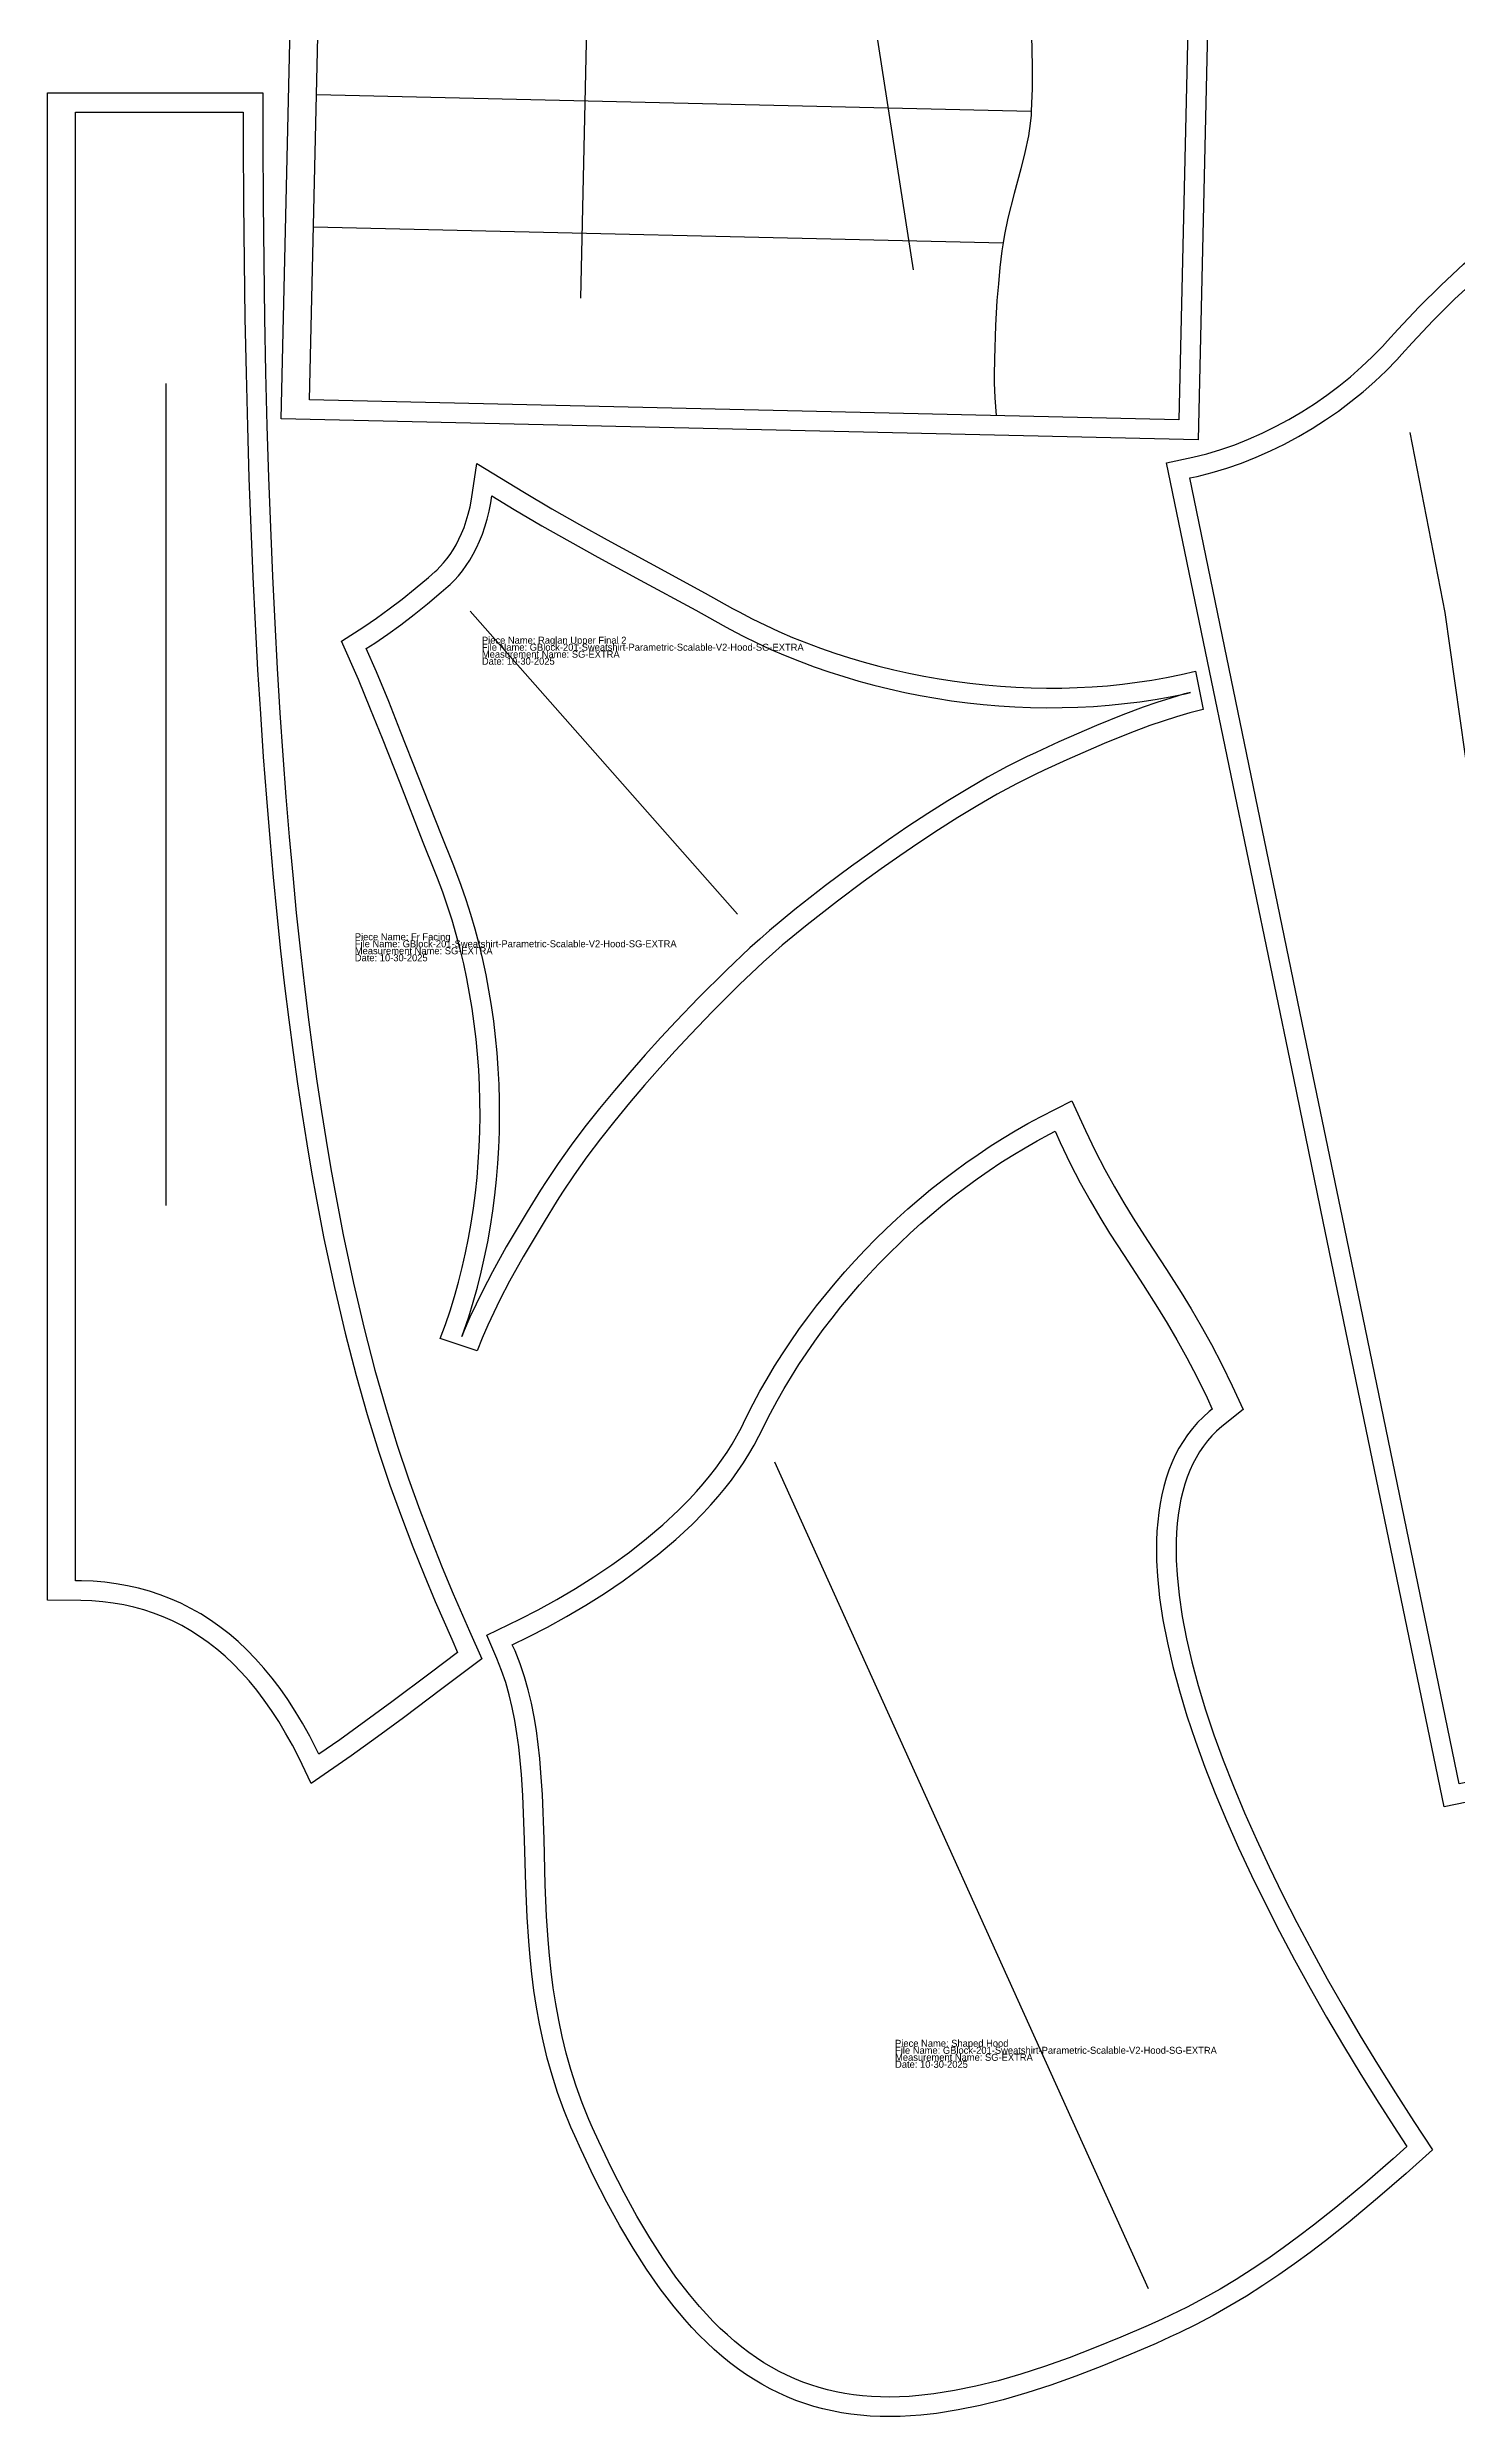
# Model space of a CAD drawing. Extents: x 6 to 903, y 1 to 1621.
# Drawn here: x 6 to 510, y 1 to 848 of the extents above; entities that cross this region are included whole.
import ezdxf

# ---------------------------------------------------------------- set-up
doc = ezdxf.new("R2010")
doc.units = 0
for name, color, linetype in [('1', 250, 'CONTINUOUS'), ('7', 250, 'CONTINUOUS'), ('8', 250, 'CONTINUOUS')]:
    doc.layers.add(name, color=color, linetype=linetype)

# ---------------------------------------------------------------- blocks, each defined once
blk = doc.blocks.new('RAGLAN_FR_CF_ZIP')
at = {"layer": '1'}
blk.add_lwpolyline([(89.87, 715.16), (102.24, 1253.67), (114.21, 1253.48), (118.17, 1253.55), (122.04, 1253.79), (125.83, 1254.19), (129.55, 1254.76), (133.19, 1255.49), (136.77, 1256.39), (140.28, 1257.46), (143.73, 1258.69), (147.11, 1260.1), (150.43, 1261.67), (153.69, 1263.43), (156.9, 1265.36), (160.04, 1267.47), (163.14, 1269.76), (166.17, 1272.25), (169.16, 1274.92), (172.09, 1277.79), (174.96, 1280.85), (177.78, 1284.11), (180.53, 1287.58), (183.24, 1291.25), (185.88, 1295.13), (188.46, 1299.22), (190.98, 1303.52), (193.44, 1308.04), (197.98, 1317.02), (212.03, 1306.75), (221.26, 1299.79), (230.39, 1292.75), (243.91, 1282.15), (261.71, 1268.16), (270.54, 1261.35), (272.75, 1259.65), (277.1, 1256.13), (281.39, 1252.47), (285.61, 1248.68), (289.74, 1244.78), (293.8, 1240.76), (297.77, 1236.63), (301.65, 1232.39), (305.44, 1228.05), (309.15, 1223.61), (312.75, 1219.07), (316.26, 1214.45), (319.68, 1209.74), (322.98, 1204.95), (326.19, 1200.08), (329.29, 1195.14), (332.27, 1190.13), (335.15, 1185.06), (337.91, 1179.93), (340.55, 1174.74), (343.07, 1169.5), (345.46, 1164.22), (347.73, 1158.89), (349.87, 1153.52), (351.88, 1148.12), (353.75, 1142.69), (355.49, 1137.23), (357.08, 1131.74), (358.53, 1126.25), (359.84, 1120.73), (360.99, 1115.21), (361.99, 1109.7), (362.4, 1107.08), (362.72, 1105.43), (363.79, 1100.72), (365.02, 1096.16), (366.43, 1091.75), (368.02, 1087.51), (369.8, 1083.46), (371.78, 1079.62), (373.96, 1075.99), (376.36, 1072.6), (378.99, 1069.43), (381.11, 1067.23), (382.57, 1065.86), (384.12, 1064.54), (385.73, 1063.28), (387.41, 1062.09), (389.17, 1060.96), (390.99, 1059.9), (392.9, 1058.91), (394.89, 1057.99), (396.96, 1057.14), (399.12, 1056.37), (401.38, 1055.67), (403.73, 1055.06), (406.18, 1054.53), (408.74, 1054.08), (411.39, 1053.72), (414.16, 1053.46), (417.06, 1053.29), (425.52, 1053.05), (417.59, 707.63), (89.87, 715.16)], close=True, dxfattribs=at)
at = {"layer": '7'}
blk.add_line((207.39, 1218.02), (196.84, 758.22), dxfattribs=at)
at = {"layer": '8'}
blk.add_lwpolyline([(112.08, 1246.51), (114.22, 1246.48), (118.45, 1246.56), (122.62, 1246.81), (126.73, 1247.25), (130.76, 1247.86), (134.74, 1248.66), (138.64, 1249.64), (142.48, 1250.81), (146.25, 1252.16), (149.96, 1253.7), (153.59, 1255.42), (157.16, 1257.34), (160.65, 1259.45), (164.08, 1261.75), (167.44, 1264.24), (170.73, 1266.93), (173.94, 1269.81), (177.09, 1272.89), (180.16, 1276.17), (183.17, 1279.65), (186.09, 1283.33), (188.95, 1287.21), (191.73, 1291.29), (194.44, 1295.58), (197.08, 1300.08), (199.63, 1304.78), (200.5, 1306.5), (207.86, 1301.13), (217.01, 1294.22), (226.09, 1287.22), (239.59, 1276.64), (257.41, 1262.63), (266.27, 1255.8), (268.41, 1254.15), (272.63, 1250.74), (276.78, 1247.2), (280.87, 1243.53), (284.88, 1239.75), (288.81, 1235.85), (292.66, 1231.84), (296.43, 1227.72), (300.12, 1223.5), (303.72, 1219.19), (307.23, 1214.78), (310.64, 1210.28), (313.96, 1205.7), (317.18, 1201.04), (320.3, 1196.3), (323.31, 1191.49), (326.22, 1186.62), (329.02, 1181.68), (331.7, 1176.69), (334.27, 1171.64), (336.72, 1166.54), (339.05, 1161.4), (341.26, 1156.22), (343.34, 1151), (345.29, 1145.76), (347.11, 1140.48), (348.79, 1135.19), (350.34, 1129.87), (351.74, 1124.55), (353, 1119.21), (354.12, 1113.87), (355.08, 1108.53), (355.5, 1105.86), (355.87, 1103.98), (357, 1099.03), (358.31, 1094.18), (359.82, 1089.46), (361.54, 1084.87), (363.48, 1080.45), (365.66, 1076.21), (368.1, 1072.17), (370.79, 1068.34), (373.77, 1064.76), (376.2, 1062.24), (377.91, 1060.64), (379.69, 1059.12), (381.55, 1057.66), (383.49, 1056.29), (385.52, 1054.98), (387.62, 1053.76), (389.82, 1052.62), (392.09, 1051.57), (394.46, 1050.6), (396.91, 1049.73), (399.46, 1048.94), (402.1, 1048.25), (404.84, 1047.66), (407.67, 1047.16), (410.59, 1046.77), (413.62, 1046.48), (416.75, 1046.29), (418.36, 1046.25), (410.75, 714.79), (100.03, 721.92)], close=True, dxfattribs=at)
for points in [[(107.64, 1053.38), (382.17, 1046.92)], [(384.73, 1055.49), (384.73, 1055.49), (383.84, 1052.33), (382.17, 1046.92), (381.62, 1045.23), (380.37, 1041.9), (378.96, 1038.62), (377.4, 1035.38), (374.87, 1030.57), (371.27, 1024.23), (367.64, 1017.9), (365.06, 1013.12), (363.44, 1009.9), (361.95, 1006.65), (360.62, 1003.35), (359.47, 1000), (358.53, 996.59), (358.17, 994.86), (357.68, 992.33), (356.85, 987.24), (356.18, 982.11), (355.65, 976.96), (355.25, 971.77), (354.98, 966.56), (354.73, 958.72), (354.68, 948.23), (354.82, 937.73), (355.03, 927.26), (355.19, 916.86), (355.21, 911.7), (355.23, 906.34), (355.57, 895.54), (356.47, 879.27), (357.49, 862.95), (358.02, 852.09), (358.31, 841.25), (358.27, 833.17), (358.1, 827.79), (357.97, 825.12), (357.88, 823.63), (357.58, 820.66), (356.92, 816.23), (355.7, 810.34), (354.22, 804.46), (351.8, 795.66), (349.55, 786.86), (348.34, 780.98), (347.89, 778.04), (347.49, 775.12), (346.79, 769.25), (346.2, 763.34), (345.71, 757.4), (345.17, 748.46), (344.79, 736.58), (344.75, 730.69), (344.76, 728), (344.97, 722.59), (345.43, 716.29), (345.43, 716.29)], [(106.43, 1000.64), (358.17, 994.86)], [(291.26, 926.46), (315.76, 768.35)], [(104.52, 917.46), (355.21, 911.7)], [(102.54, 830.98), (357.97, 825.12)], [(101.45, 783.69), (347.89, 778.04)]]:
    blk.add_lwpolyline(points, dxfattribs=at)
at = {"layer": '1'}
for s, p in [('Piece Name: Raglan Fr CF Zip', (256.16, 1092.98)), ('File Name: GBlock-201-Sweatshirt-Parametric-Scalable-V2-Hood-SG-EXTRA', (256.16, 1090.48)), ('Measurement Name: SG-EXTRA', (256.16, 1087.98)), ('Date: 10-30-2025', (256.16, 1085.48))]:
    blk.add_text(s, height=2.5, dxfattribs=at).set_placement(p)
blk = doc.blocks.new('SLEEVE')
at = {"layer": '1'}
blk.add_lwpolyline([(581.88, 234.93), (505.48, 219.16), (462.3, 428.31), (451.86, 478.89), (420.99, 628.48), (406.35, 699.39), (415.67, 701.39), (420.7, 702.67), (425.69, 704.17), (430.66, 705.9), (435.59, 707.85), (440.47, 710.01), (445.28, 712.37), (450.02, 714.92), (454.66, 717.65), (459.2, 720.55), (463.62, 723.61), (467.9, 726.83), (472.04, 730.18), (476.03, 733.68), (479.83, 737.29), (483.48, 741.03), (485.22, 742.95), (488.95, 747.09), (496.59, 755.15), (504.42, 762.93), (512.47, 770.42), (518.68, 775.82), (522.95, 779.37), (524.17, 780.02), (529.06, 782.52), (534.02, 784.92), (539.03, 787.22), (544.11, 789.43), (549.25, 791.53), (554.46, 793.54), (559.74, 795.43), (565.1, 797.23), (570.53, 798.91), (576.05, 800.49), (581.64, 801.95), (587.33, 803.3), (593.1, 804.54), (598.96, 805.66), (604.92, 806.66), (610.97, 807.54), (617.13, 808.3), (623.39, 808.93), (629.75, 809.45), (636.22, 809.83), (642.8, 810.09), (649.49, 810.22), (652.9, 810.23), (655.75, 810.22), (661.43, 810.1), (667.14, 809.86), (672.87, 809.5), (678.61, 809.02), (684.37, 808.42), (690.13, 807.71), (695.89, 806.88), (701.65, 805.93), (707.41, 804.87), (713.15, 803.69), (718.88, 802.4), (724.59, 801), (730.27, 799.48), (735.93, 797.85), (741.56, 796.12), (747.15, 794.27), (752.71, 792.31), (758.22, 790.24), (763.68, 788.06), (769.08, 785.77), (774.44, 783.38), (779.73, 780.87), (782.7, 779.39), (785.8, 776.95), (790.31, 773.24), (794.71, 769.45), (799.02, 765.57), (803.23, 761.61), (807.34, 757.56), (811.33, 753.42), (815.21, 749.2), (818.96, 744.92), (820.77, 742.76), (822.42, 740.8), (825.92, 737), (829.61, 733.36), (833.5, 729.86), (837.58, 726.5), (841.84, 723.3), (846.24, 720.26), (850.79, 717.39), (855.46, 714.7), (860.23, 712.19), (865.09, 709.87), (870.02, 707.76), (875.01, 705.84), (880.03, 704.14), (885.07, 702.65), (890.14, 701.38), (899.47, 699.39), (885.83, 633.29), (855.66, 487.19), (843.51, 428.31), (800.33, 219.16), (723.92, 234.93), (652.9, 234.93), (581.88, 234.93)], close=True, dxfattribs=at)
at = {"layer": '7'}
blk.add_line((652.9, 253.84), (652.9, 791.33), dxfattribs=at)
at = {"layer": '8'}
blk.add_lwpolyline([(581.17, 241.93), (510.92, 227.43), (469.16, 429.73), (458.72, 480.3), (427.84, 629.89), (414.61, 694), (417.27, 694.57), (422.57, 695.92), (427.85, 697.51), (433.1, 699.34), (438.29, 701.39), (443.43, 703.66), (448.48, 706.14), (453.45, 708.81), (458.32, 711.68), (463.08, 714.72), (467.72, 717.93), (472.21, 721.31), (476.56, 724.83), (480.74, 728.5), (484.75, 732.31), (488.58, 736.24), (490.41, 738.25), (494.09, 742.33), (501.6, 750.26), (509.27, 757.89), (517.15, 765.21), (523.22, 770.49), (526.87, 773.53), (527.4, 773.82), (532.18, 776.25), (537, 778.59), (541.89, 780.83), (546.83, 782.98), (551.83, 785.03), (556.9, 786.97), (562.04, 788.82), (567.25, 790.56), (572.53, 792.2), (577.89, 793.73), (583.34, 795.16), (588.87, 796.47), (594.49, 797.68), (600.2, 798.76), (606, 799.74), (611.91, 800.6), (617.91, 801.34), (624.02, 801.96), (630.24, 802.46), (636.57, 802.84), (643.01, 803.09), (649.57, 803.22), (652.9, 803.23), (655.66, 803.22), (661.2, 803.1), (666.77, 802.87), (672.36, 802.52), (677.96, 802.05), (683.58, 801.47), (689.2, 800.77), (694.82, 799.96), (700.45, 799.03), (706.07, 798), (711.68, 796.85), (717.27, 795.59), (722.85, 794.22), (728.4, 792.74), (733.93, 791.15), (739.43, 789.45), (744.89, 787.64), (750.31, 785.73), (755.69, 783.71), (761.02, 781.58), (766.29, 779.35), (771.51, 777.02), (776.67, 774.58), (778.93, 773.45), (781.42, 771.49), (785.8, 767.89), (790.09, 764.2), (794.28, 760.42), (798.37, 756.57), (802.36, 752.63), (806.24, 748.62), (810, 744.53), (813.64, 740.36), (815.42, 738.25), (817.17, 736.17), (820.88, 732.14), (824.8, 728.27), (828.93, 724.55), (833.25, 721), (837.74, 717.62), (842.39, 714.41), (847.17, 711.39), (852.08, 708.56), (857.1, 705.93), (862.2, 703.5), (867.39, 701.27), (872.63, 699.26), (877.91, 697.47), (883.23, 695.9), (888.55, 694.56), (891.21, 693.99), (877.98, 629.89), (847.09, 480.3), (836.65, 429.72), (794.89, 227.43), (724.64, 241.93), (652.9, 241.93)], close=True, dxfattribs=at)
for points in [[(609.43, 241.93), (583.78, 448.49), (583, 500.13), (573.3, 652.88), (572.6, 718.34)], [(733.2, 718.34), (732.5, 652.88), (722.8, 500.13), (722.03, 448.49), (696.38, 241.93)], [(493.25, 710.23), (505.8, 645.98), (527.18, 494.43), (536.86, 443.7), (553.49, 236.22)], [(752.31, 236.22), (768.95, 443.7), (778.64, 494.43), (800.02, 645.98), (812.57, 710.23)]]:
    blk.add_lwpolyline(points, dxfattribs=at)
at = {"layer": '1'}
for s, p in [('Piece Name: Sleeve', (602.9, 750.84)), ('File Name: GBlock-201-Sweatshirt-Parametric-Scalable-V2-Hood-SG-EXTRA', (602.9, 748.34)), ('Measurement Name: SG-EXTRA', (602.9, 745.84)), ('Date: 10-30-2025', (602.9, 743.34))]:
    blk.add_text(s, height=2.5, dxfattribs=at).set_placement(p)
blk = doc.blocks.new('FR_FACING')
at = {"layer": '1'}
blk.add_lwpolyline([(83.34, 831.67), (83.36, 813.7), (83.46, 792.28), (83.66, 771.47), (83.95, 751.27), (84.34, 731.67), (84.82, 712.64), (85.38, 694.19), (86.04, 676.3), (86.77, 658.96), (87.58, 642.15), (88.47, 625.87), (89.44, 610.11), (90.48, 594.86), (91.59, 580.09), (92.76, 565.81), (94.01, 552.01), (95.31, 538.66), (96.67, 525.77), (98.09, 513.31), (99.56, 501.28), (101.09, 489.67), (102.66, 478.47), (104.28, 467.66), (105.94, 457.23), (107.65, 447.18), (109.39, 437.5), (112.07, 423.57), (115.75, 406.22), (119.55, 390.12), (123.43, 375.18), (127.38, 361.3), (131.38, 348.4), (135.4, 336.38), (139.44, 325.16), (143.46, 314.63), (147.47, 304.7), (151.42, 295.29), (157.26, 281.88), (161.62, 272), (147.33, 261.29), (133.57, 251), (124.28, 244.17), (114.89, 237.43), (100.61, 227.48), (96.28, 236.56), (93.92, 241.13), (91.5, 245.49), (89.02, 249.64), (86.46, 253.58), (83.85, 257.31), (81.17, 260.84), (78.43, 264.17), (75.63, 267.3), (72.76, 270.23), (69.84, 272.97), (66.86, 275.52), (63.82, 277.89), (60.73, 280.07), (57.57, 282.08), (54.35, 283.9), (51.06, 285.56), (47.71, 287.04), (44.3, 288.35), (40.81, 289.5), (37.25, 290.48), (33.63, 291.3), (29.92, 291.95), (26.14, 292.44), (22.28, 292.76), (18.33, 292.93), (6.35, 293.01), (6.35, 831.67), (83.34, 831.67)], close=True, dxfattribs=at)
at = {"layer": '7'}
blk.add_line((48.74, 727.79), (48.74, 434.01), dxfattribs=at)
at = {"layer": '8'}
blk.add_lwpolyline([(76.35, 824.67), (76.36, 813.68), (76.46, 792.23), (76.66, 771.39), (76.95, 751.15), (77.34, 731.51), (77.82, 712.45), (78.39, 693.96), (79.04, 676.02), (79.78, 658.64), (80.59, 641.79), (81.49, 625.47), (82.46, 609.66), (83.5, 594.36), (84.61, 579.54), (85.79, 565.21), (87.04, 551.36), (88.34, 537.96), (89.71, 525), (91.14, 512.49), (92.62, 500.4), (94.15, 488.73), (95.73, 477.46), (97.36, 466.59), (99.03, 456.1), (100.75, 445.98), (102.51, 436.22), (105.2, 422.18), (108.92, 404.69), (112.75, 388.44), (116.68, 373.34), (120.67, 359.31), (124.71, 346.25), (128.79, 334.09), (132.87, 322.72), (136.95, 312.07), (140.99, 302.04), (144.98, 292.54), (150.85, 279.07), (152.97, 274.26), (143.14, 266.89), (129.4, 256.62), (120.16, 249.83), (110.85, 243.14), (103.38, 237.94), (102.55, 239.67), (100.1, 244.44), (97.57, 248.99), (94.96, 253.34), (92.27, 257.49), (89.5, 261.44), (86.66, 265.18), (83.74, 268.73), (80.74, 272.08), (77.67, 275.23), (74.52, 278.19), (71.29, 280.95), (67.99, 283.52), (64.62, 285.89), (61.17, 288.08), (57.65, 290.08), (54.05, 291.89), (50.39, 293.51), (46.65, 294.95), (42.84, 296.2), (38.95, 297.27), (35, 298.16), (30.98, 298.87), (26.89, 299.4), (22.72, 299.75), (18.49, 299.93), (16.35, 299.94), (16.35, 824.67)], close=True, dxfattribs=at)
at = {"layer": '1'}
for s, p in [('Piece Name: Fr Facing', (116.22, 528.8)), ('File Name: GBlock-201-Sweatshirt-Parametric-Scalable-V2-Hood-SG-EXTRA', (116.22, 526.3)), ('Measurement Name: SG-EXTRA', (116.22, 523.8)), ('Date: 10-30-2025', (116.22, 521.3))]:
    blk.add_text(s, height=2.5, dxfattribs=at).set_placement(p)
blk = doc.blocks.new('RAGLAN_UPPER_FINAL_2')
at = {"layer": '1'}
blk.add_lwpolyline([(265.54, 524), (262.13, 520.94), (253.75, 513.02), (244.03, 503.32), (236.13, 495.09), (230.72, 489.28), (225.25, 483.24), (219.78, 477.02), (214.37, 470.68), (209.09, 464.26), (203.99, 457.81), (199.14, 451.39), (194.6, 445.04), (190.42, 438.8), (188.51, 435.76), (183.83, 428.19), (176.41, 415.72), (171.55, 407.03), (168.06, 400.31), (165.85, 395.8), (163.75, 391.24), (161.78, 386.65), (159.95, 382.04), (146.76, 386.52), (148.57, 391.45), (150.25, 396.44), (151.82, 401.51), (153.25, 406.64), (154.57, 411.84), (155.76, 417.09), (156.84, 422.39), (157.78, 427.74), (158.61, 433.13), (159.31, 438.55), (159.89, 444.01), (160.34, 449.49), (160.67, 454.98), (160.88, 460.49), (160.97, 466.01), (160.93, 471.53), (160.77, 477.05), (160.49, 482.55), (160.09, 488.05), (159.56, 493.52), (158.92, 498.98), (158.15, 504.4), (157.26, 509.78), (156.25, 515.13), (155.12, 520.42), (153.86, 525.67), (152.49, 530.86), (151, 535.99), (149.39, 541.05), (147.66, 546.03), (145.81, 550.96), (144.83, 553.39), (140.64, 563.79), (132.37, 584.93), (126.1, 600.85), (121.84, 611.43), (117.48, 621.94), (111.52, 635.7), (119.45, 640.8), (123.96, 643.88), (128.52, 647.19), (133.13, 650.72), (137.8, 654.48), (142.53, 658.47), (144.88, 660.53), (145.5, 661.09), (146.75, 662.33), (147.96, 663.66), (149.14, 665.11), (150.29, 666.67), (151.39, 668.36), (152.44, 670.16), (153.44, 672.09), (154.37, 674.14), (155.24, 676.33), (156.04, 678.64), (156.76, 681.08), (157.39, 683.66), (157.92, 686.37), (159.88, 699.14), (176.81, 688.75), (186.59, 683), (196.48, 677.37), (206.45, 671.85), (221.48, 663.67), (241.44, 652.85), (251.25, 647.41), (253.54, 646.14), (258.2, 643.7), (262.93, 641.37), (267.75, 639.15), (272.66, 637.04), (277.64, 635.04), (282.69, 633.15), (287.81, 631.37), (292.99, 629.71), (298.22, 628.17), (303.51, 626.73), (308.84, 625.42), (314.21, 624.23), (319.61, 623.15), (325.04, 622.19), (330.5, 621.35), (335.97, 620.64), (341.46, 620.04), (346.95, 619.57), (352.45, 619.23), (357.94, 619), (363.42, 618.91), (368.89, 618.93), (374.34, 619.09), (379.77, 619.37), (385.16, 619.78), (390.52, 620.32), (395.84, 620.98), (401.11, 621.78), (406.33, 622.71), (411.49, 623.76), (416.61, 624.95), (419.42, 611.31), (414.62, 610.07), (409.83, 608.67), (405.05, 607.15), (400.29, 605.51), (393.2, 602.87), (383.97, 599.12), (370.69, 593.29), (362.6, 589.58), (359.35, 588.06), (352.64, 584.68), (345.78, 580.96), (338.81, 576.93), (331.78, 572.67), (324.76, 568.22), (317.8, 563.63), (310.96, 558.97), (304.29, 554.28), (297.86, 549.63), (288.72, 542.81), (277.89, 534.35), (269, 527.01), (265.54, 524)], close=True, dxfattribs=at)
at = {"layer": '7'}
blk.add_line((157.41, 646.38), (253.03, 538.17), dxfattribs=at)
at = {"layer": '8'}
blk.add_lwpolyline([(260.91, 529.25), (257.39, 526.09), (248.88, 518.04), (239.03, 508.22), (231.04, 499.89), (225.57, 494.01), (220.03, 487.9), (214.49, 481.61), (209.01, 475.18), (203.64, 468.66), (198.45, 462.09), (193.5, 455.53), (188.85, 449.02), (184.55, 442.61), (182.57, 439.46), (177.85, 431.82), (170.35, 419.22), (165.39, 410.35), (161.81, 403.47), (159.53, 398.81), (157.35, 394.09), (155.31, 389.33), (154.49, 387.27), (155.17, 389.12), (156.92, 394.29), (158.53, 399.53), (160.02, 404.84), (161.38, 410.2), (162.61, 415.62), (163.71, 421.09), (164.69, 426.6), (165.54, 432.15), (166.26, 437.74), (166.86, 443.35), (167.32, 448.98), (167.67, 454.64), (167.88, 460.3), (167.97, 465.98), (167.93, 471.65), (167.77, 477.32), (167.48, 482.99), (167.07, 488.64), (166.52, 494.27), (165.86, 499.88), (165.07, 505.46), (164.15, 511), (163.11, 516.51), (161.94, 521.97), (160.65, 527.38), (159.24, 532.73), (157.7, 538.03), (156.03, 543.26), (154.25, 548.41), (152.34, 553.49), (151.33, 556), (147.15, 566.38), (138.88, 587.48), (132.6, 603.44), (128.32, 614.08), (123.92, 624.67), (120.31, 633.03), (123.32, 634.96), (127.99, 638.16), (132.7, 641.58), (137.46, 645.21), (142.25, 649.08), (147.09, 653.16), (149.53, 655.3), (150.3, 655.99), (151.81, 657.48), (153.27, 659.09), (154.69, 660.83), (156.05, 662.69), (157.34, 664.68), (158.57, 666.79), (159.73, 669.03), (160.81, 671.39), (161.81, 673.89), (162.71, 676.51), (163.52, 679.26), (164.22, 682.14), (164.82, 685.16), (165.2, 687.66), (173.2, 682.75), (183.08, 676.94), (193.05, 671.27), (203.08, 665.71), (218.14, 657.52), (238.07, 646.71), (247.85, 641.29), (250.22, 639.98), (255.02, 637.46), (259.92, 635.05), (264.91, 632.75), (269.97, 630.57), (275.11, 628.51), (280.32, 626.56), (285.59, 624.73), (290.93, 623.02), (296.32, 621.43), (301.76, 619.96), (307.24, 618.61), (312.76, 617.38), (318.32, 616.27), (323.91, 615.28), (329.51, 614.42), (335.14, 613.69), (340.78, 613.08), (346.43, 612.59), (352.09, 612.24), (357.74, 612.01), (363.38, 611.91), (369.01, 611.93), (374.62, 612.09), (380.21, 612.38), (385.77, 612.81), (391.3, 613.36), (396.79, 614.05), (402.24, 614.87), (407.64, 615.83), (412.99, 616.92), (414.91, 617.37), (412.77, 616.82), (407.79, 615.37), (402.84, 613.79), (397.93, 612.1), (390.67, 609.4), (381.25, 605.57), (367.82, 599.68), (359.66, 595.93), (356.29, 594.36), (349.4, 590.88), (342.36, 587.06), (335.24, 582.96), (328.09, 578.62), (320.96, 574.09), (313.9, 569.44), (306.97, 564.72), (300.23, 559.98), (293.72, 555.27), (284.47, 548.37), (273.51, 539.81), (264.47, 532.35), (260.91, 529.25)], close=True, dxfattribs=at)
at = {"layer": '1'}
for s, p in [('Piece Name: Raglan Upper Final 2', (161.63, 634.77)), ('File Name: GBlock-201-Sweatshirt-Parametric-Scalable-V2-Hood-SG-EXTRA', (161.63, 632.27)), ('Measurement Name: SG-EXTRA', (161.63, 629.77)), ('Date: 10-30-2025', (161.63, 627.27))]:
    blk.add_text(s, height=2.5, dxfattribs=at).set_placement(p)
blk = doc.blocks.new('SHAPED_HOOD')
at = {"layer": '1'}
blk.add_lwpolyline([(372.45, 471.47), (377.34, 460.78), (380.86, 453.53), (384.31, 446.88), (387.71, 440.73), (391.09, 434.96), (394.44, 429.49), (399.51, 421.55), (406.35, 411.11), (411.57, 402.92), (415.13, 397.12), (418.73, 390.96), (422.38, 384.37), (426.07, 377.25), (429.81, 369.55), (433.64, 361.18), (426.03, 355.03), (424.2, 353.39), (422.52, 351.68), (420.95, 349.88), (419.48, 347.98), (418.12, 345.98), (416.87, 343.88), (415.71, 341.69), (414.66, 339.39), (413.71, 336.98), (412.85, 334.47), (412.1, 331.85), (411.45, 329.13), (410.9, 326.31), (410.46, 323.39), (410.12, 320.36), (409.88, 317.24), (409.74, 314.02), (409.7, 310.71), (409.77, 307.33), (410.05, 302.07), (410.8, 294.74), (411.94, 287.11), (413.46, 279.18), (415.37, 270.98), (417.65, 262.52), (420.28, 253.83), (423.26, 244.91), (426.58, 235.8), (430.22, 226.5), (434.17, 217.04), (438.42, 207.42), (442.96, 197.68), (447.78, 187.82), (452.85, 177.86), (458.18, 167.82), (463.74, 157.72), (469.53, 147.56), (475.54, 137.38), (481.75, 127.17), (488.14, 116.97), (494.72, 106.77), (501.4, 96.64), (491.92, 88.15), (481.72, 79.26), (471.21, 70.51), (463.12, 64.12), (457.63, 59.95), (452.06, 55.87), (446.41, 51.9), (440.68, 48.06), (434.87, 44.35), (428.97, 40.79), (422.99, 37.39), (416.92, 34.17), (410.77, 31.14), (407.65, 29.71), (402.57, 27.43), (392.72, 23.18), (383.18, 19.27), (373.95, 15.72), (365, 12.54), (356.33, 9.73), (347.92, 7.31), (339.75, 5.27), (331.81, 3.64), (324.11, 2.42), (318.47, 1.8), (314.75, 1.51), (311.1, 1.32), (307.49, 1.26), (303.92, 1.3), (300.4, 1.46), (296.93, 1.74), (293.5, 2.13), (290.11, 2.65), (286.77, 3.28), (283.47, 4.04), (280.22, 4.92), (277.01, 5.93), (273.85, 7.06), (270.73, 8.31), (267.65, 9.7), (264.62, 11.2), (261.64, 12.83), (258.7, 14.59), (255.81, 16.47), (252.96, 18.48), (250.15, 20.61), (247.38, 22.86), (244.66, 25.24), (241.97, 27.74), (239.33, 30.36), (236.71, 33.1), (234.12, 35.98), (230.31, 40.5), (225.35, 46.96), (220.47, 53.94), (215.68, 61.43), (210.97, 69.42), (206.3, 77.94), (201.68, 86.98), (197.1, 96.55), (194.8, 101.59), (193.41, 104.72), (190.9, 110.91), (188.67, 117.11), (186.7, 123.27), (184.98, 129.4), (183.49, 135.5), (182.21, 141.56), (181.13, 147.57), (180.22, 153.54), (179.46, 159.46), (178.85, 165.33), (178.35, 171.15), (177.79, 179.75), (177.31, 191.01), (176.84, 207.41), (176.24, 223.16), (175.76, 230.75), (175.33, 235.7), (174.81, 240.57), (174.17, 245.36), (173.39, 250.05), (172.47, 254.65), (171.39, 259.15), (170.13, 263.57), (168.68, 267.89), (167.02, 272.15), (163.35, 280.44), (175.18, 286.16), (181.8, 289.58), (188.45, 293.25), (195.09, 297.15), (201.65, 301.28), (208.1, 305.64), (214.39, 310.21), (220.48, 314.98), (226.32, 319.95), (231.87, 325.11), (235.79, 329.1), (238.29, 331.79), (240.7, 334.54), (243, 337.32), (245.2, 340.14), (247.28, 342.99), (249.24, 345.88), (251.08, 348.79), (252.79, 351.74), (254.38, 354.74), (255.12, 356.26), (256.23, 358.54), (258.56, 363.11), (261.01, 367.65), (263.58, 372.15), (266.26, 376.6), (269.05, 381.01), (271.94, 385.37), (274.94, 389.67), (278.04, 393.93), (281.24, 398.12), (284.53, 402.26), (287.91, 406.33), (291.38, 410.34), (294.94, 414.27), (298.58, 418.14), (302.3, 421.94), (306.1, 425.65), (309.97, 429.29), (313.91, 432.85), (317.93, 436.32), (322.01, 439.7), (326.15, 443), (330.36, 446.2), (334.62, 449.3), (338.94, 452.31), (343.31, 455.21), (347.73, 458.01), (352.2, 460.7), (356.71, 463.28), (361.27, 465.75), (372.45, 471.47)], close=True, dxfattribs=at)
at = {"layer": '7'}
blk.add_line((399.85, 46.94), (266.32, 342.35), dxfattribs=at)
at = {"layer": '8'}
blk.add_lwpolyline([(368.29, 456.52), (371.92, 449.04), (375.49, 442.16), (379.02, 435.78), (382.51, 429.82), (385.96, 424.19), (391.11, 416.12), (397.95, 405.68), (403.09, 397.61), (406.55, 391.98), (410.04, 386.02), (413.56, 379.64), (417.14, 372.76), (420.77, 365.28), (422.61, 361.26), (421.49, 360.36), (419.37, 358.45), (417.39, 356.44), (415.53, 354.32), (413.81, 352.09), (412.22, 349.75), (410.76, 347.31), (409.43, 344.77), (408.22, 342.13), (407.13, 339.4), (406.17, 336.56), (405.33, 333.63), (404.61, 330.62), (404.01, 327.51), (403.52, 324.31), (403.15, 321.03), (402.89, 317.66), (402.74, 314.21), (402.7, 310.68), (402.77, 307.07), (403.07, 301.53), (403.85, 293.87), (405.03, 285.93), (406.62, 277.73), (408.58, 269.28), (410.92, 260.6), (413.61, 251.7), (416.65, 242.61), (420.03, 233.32), (423.73, 223.87), (427.74, 214.27), (432.05, 204.53), (436.64, 194.67), (441.51, 184.69), (446.64, 174.63), (452.02, 164.49), (457.64, 154.3), (463.48, 144.05), (469.53, 133.78), (475.79, 123.49), (482.23, 113.21), (488.85, 102.94), (492.23, 97.82), (487.29, 93.39), (477.18, 84.59), (466.8, 75.95), (458.83, 69.65), (453.44, 65.56), (447.98, 61.56), (442.45, 57.67), (436.85, 53.92), (431.18, 50.3), (425.43, 46.83), (419.62, 43.53), (413.73, 40.4), (407.77, 37.47), (404.75, 36.09), (399.74, 33.84), (390.01, 29.63), (380.6, 25.78), (371.52, 22.29), (362.75, 19.17), (354.28, 16.43), (346.1, 14.07), (338.2, 12.1), (330.56, 10.53), (323.18, 9.36), (317.81, 8.77), (314.31, 8.49), (310.86, 8.32), (307.46, 8.26), (304.12, 8.3), (300.84, 8.45), (297.61, 8.7), (294.43, 9.07), (291.29, 9.55), (288.21, 10.13), (285.17, 10.83), (282.18, 11.64), (279.24, 12.56), (276.33, 13.6), (273.47, 14.76), (270.65, 16.02), (267.86, 17.41), (265.12, 18.91), (262.41, 20.53), (259.73, 22.27), (257.09, 24.13), (254.48, 26.11), (251.9, 28.21), (249.35, 30.44), (246.82, 32.79), (244.32, 35.26), (241.85, 37.86), (239.4, 40.58), (235.77, 44.89), (231, 51.1), (226.29, 57.83), (221.65, 65.09), (217.05, 72.88), (212.49, 81.21), (207.96, 90.09), (203.44, 99.52), (201.18, 104.47), (199.86, 107.45), (197.44, 113.42), (195.3, 119.36), (193.41, 125.28), (191.75, 131.18), (190.31, 137.06), (189.08, 142.9), (188.03, 148.72), (187.15, 154.51), (186.42, 160.27), (185.82, 165.99), (185.34, 171.67), (184.78, 180.13), (184.3, 191.26), (183.84, 207.64), (183.24, 223.52), (182.74, 231.27), (182.3, 236.38), (181.76, 241.42), (181.09, 246.39), (180.28, 251.31), (179.31, 256.15), (178.16, 260.93), (176.82, 265.64), (175.26, 270.28), (173.48, 274.84), (172.49, 277.08), (178.31, 279.9), (185.1, 283.4), (191.92, 287.16), (198.73, 291.17), (205.48, 295.42), (212.12, 299.91), (218.61, 304.62), (224.91, 309.56), (230.97, 314.72), (236.75, 320.09), (240.86, 324.26), (243.49, 327.1), (246.03, 329.99), (248.46, 332.93), (250.79, 335.92), (253, 338.96), (255.1, 342.04), (257.07, 345.17), (258.91, 348.35), (260.62, 351.57), (261.42, 353.19), (262.5, 355.42), (264.75, 359.85), (267.13, 364.25), (269.62, 368.61), (272.22, 372.92), (274.92, 377.2), (277.73, 381.43), (280.64, 385.61), (283.65, 389.74), (286.76, 393.82), (289.96, 397.84), (293.25, 401.8), (296.62, 405.7), (300.08, 409.53), (303.63, 413.29), (307.25, 416.98), (310.94, 420.6), (314.71, 424.14), (318.55, 427.6), (322.45, 430.98), (326.42, 434.27), (330.45, 437.47), (334.54, 440.58), (338.68, 443.6), (342.87, 446.52), (347.12, 449.34), (351.41, 452.06), (355.74, 454.67), (360.12, 457.17), (364.53, 459.56), (366.45, 460.54)], close=True, dxfattribs=at)
at = {"layer": '1'}
for s, p in [('Piece Name: Shaped Hood', (309.29, 133.4)), ('File Name: GBlock-201-Sweatshirt-Parametric-Scalable-V2-Hood-SG-EXTRA', (309.29, 130.9)), ('Measurement Name: SG-EXTRA', (309.29, 128.4)), ('Date: 10-30-2025', (309.29, 125.9))]:
    blk.add_text(s, height=2.5, dxfattribs=at).set_placement(p)

msp = doc.modelspace()

# ---------------------------------------------------------------- block references
at = {"layer": '1'}
for name in ['RAGLAN_FR_CF_ZIP', 'FR_FACING', 'SLEEVE', 'RAGLAN_UPPER_FINAL_2', 'SHAPED_HOOD']:
    msp.add_blockref(name, (0, 0), dxfattribs=at)

doc.saveas('drawing.dxf')
